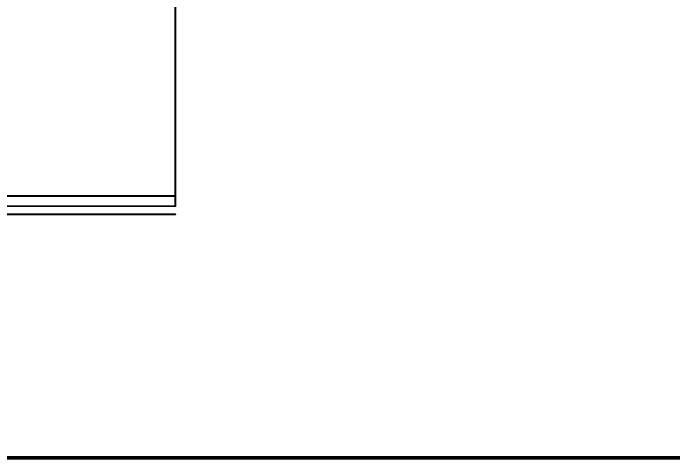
# Model space of a CAD drawing. Header units: inches. Extents: x -11 to 1110, y -7 to 455.
# Drawn here: x 169.53 to 215.06, y -0.13 to 30.66 of the extents above; entities that cross this region are included whole.
import ezdxf

# ---------------------------------------------------------------- set-up
doc = ezdxf.new("R2010")
doc.units = ezdxf.units.IN
doc.layers.add('Board_outline', color=216, linetype='Continuous')
doc.layers.add('Mechanical 1', color=6, linetype='Continuous')

msp = doc.modelspace()

# ---------------------------------------------------------------- linework, layer by layer
at = {"layer": 'Board_outline'}
msp.add_lwpolyline([(0, 0, 0.254, 0.254, 0), (704, 0, 0.254, 0.254, 0)], format="xyseb", dxfattribs=at)
at = {"layer": 'Mechanical 1'}
for points in [[(180.7, 17.356, 0.127, 0.127, 0), (180.7, 37.546, 0.127, 0.127, 0)], [(136.98, 18.066, 0.127, 0.127, 0), (180.7, 18.066, 0.127, 0.127, 0)], [(136.41, 17.356, 0.127, 0.127, 0), (180.7, 17.356, 0.127, 0.127, 0)], [(136.41, 16.796, 0.127, 0.127, 0), (180.7, 16.796, 0.127, 0.127, 0)]]:
    msp.add_lwpolyline(points, format="xyseb", dxfattribs=at)
for points in [[(180.669, 18.066, 0.0635, 0.0635, 1), (180.732, 18.066, 0.0635, 0.0635, 1)], [(180.669, 17.356, 0.0635, 0.0635, 1), (180.732, 17.356, 0.0635, 0.0635, 1)], [(180.669, 17.356, 0.0635, 0.0635, 1), (180.732, 17.356, 0.0635, 0.0635, 1)], [(180.669, 16.796, 0.0635, 0.0635, 1), (180.732, 16.796, 0.0635, 0.0635, 1)]]:
    msp.add_lwpolyline(points, format="xyseb", close=True, dxfattribs=at)

doc.saveas('drawing.dxf')
